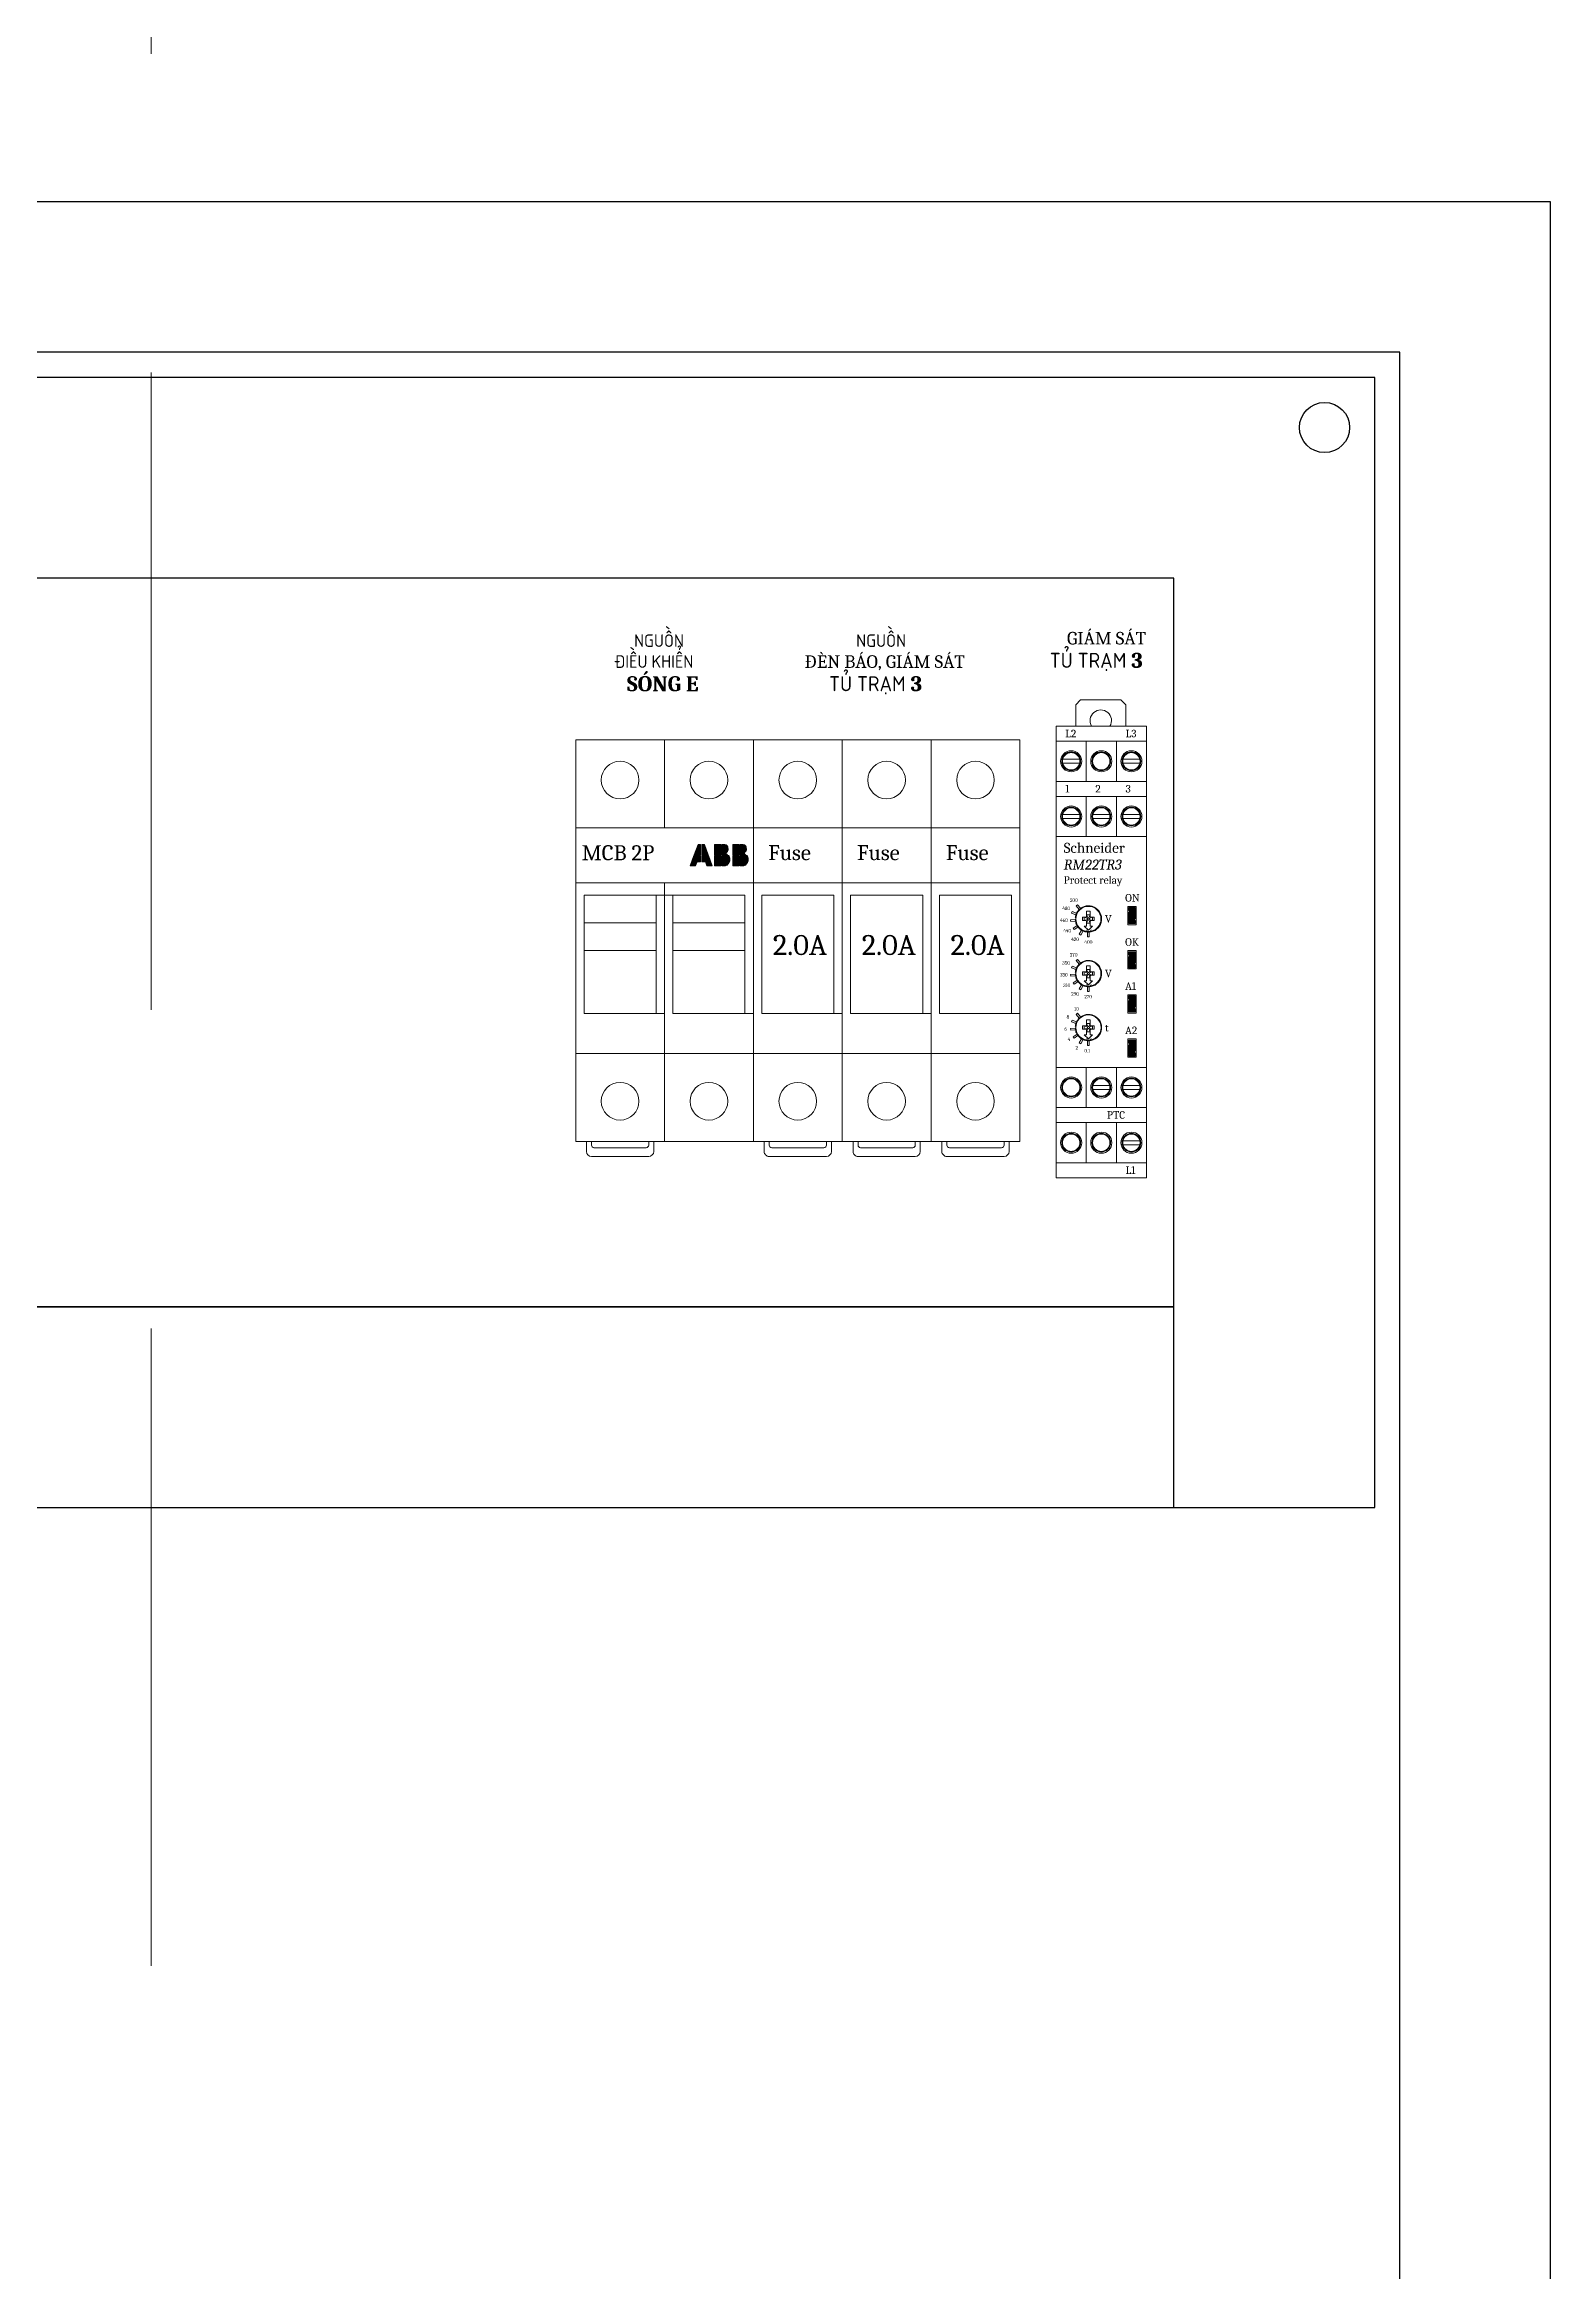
# Model space of a CAD drawing. Extents: x 223136 to 348136, y -32544 to -4064.
# Drawn here: x 314114.3 to 314414.3, y -8876.5 to -8432.8 of the extents above; entities that cross this region are included whole.
import ezdxf

# ---------------------------------------------------------------- set-up
doc = ezdxf.new("R2010")
doc.units = 0
doc.header["$LTSCALE"] = 20
doc.header["$MEASUREMENT"] = 0
doc.linetypes.add('HIDDEN', pattern=[9.525, 6.35, -3.175])
for name, color, linetype, lineweight in [('EPLAN100', 7, 'Continuous', 25), ('Ghi Chu', 7, 'Continuous', 13), ('kich thuoc', 140, 'Continuous', 0)]:
    doc.layers.add(name, color=color, linetype=linetype, lineweight=lineweight)
doc.layers.add('PDF_Geometry', color=7, linetype='Continuous')
doc.layers.add('WirringDuct', color=130, linetype='Continuous')
doc.styles.add('Chu_10', font='Cambria.ttf', dxfattribs={"height": 10})

# ---------------------------------------------------------------- blocks, each defined once
blk = doc.blocks.new('MCB-2P')
at = {"layer": 'EPLAN100', "linetype": 'Continuous', "lineweight": 13, "ltscale": 8}
for points in [[(-2967.76, 1259.82), (-2966.98, 1261.88), (-2966.48, 1261.88), (-2966.48, 1259.82)], [(-2964.97, 1259.82), (-2965.74, 1261.88), (-2966.25, 1261.88), (-2966.25, 1259.82)], [(-2963.73, 1261.88), (-2962.49, 1261.88), (-2962.49, 1259.82), (-2963.73, 1259.82)], [(-2961.13, 1259.82), (-2962.27, 1259.82), (-2962.27, 1261.88), (-2961.65, 1261.88), (-2961.42, 1261.77), (-2961.21, 1261.57), (-2961.09, 1261.36), (-2961.05, 1261.24), (-2961.01, 1260.99), (-2961.01, 1260.74), (-2961.13, 1260.46), (-2961.3, 1260.29), (-2961.42, 1260.21), (-2961.42, 1260), (-2961.3, 1259.92)], [(-2960.08, 1261.87), (-2958.84, 1261.87), (-2958.84, 1259.81), (-2960.08, 1259.81)], [(-2957.48, 1259.81), (-2958.62, 1259.81), (-2958.62, 1261.87), (-2958, 1261.87), (-2957.77, 1261.77), (-2957.57, 1261.57), (-2957.44, 1261.36), (-2957.4, 1261.24), (-2957.36, 1260.99), (-2957.36, 1260.74), (-2957.48, 1260.45), (-2957.65, 1260.29), (-2957.77, 1260.21), (-2957.77, 1260), (-2957.65, 1259.92)], [(-2968.54, 1257.57), (-2967.82, 1259.63), (-2966.48, 1259.63), (-2966.48, 1258.4), (-2967.2, 1258.4), (-2967.51, 1257.57)], [(-2964.19, 1257.57), (-2964.91, 1259.63), (-2966.25, 1259.63), (-2966.25, 1258.4), (-2965.53, 1258.4), (-2965.22, 1257.57)], [(-2963.73, 1257.57), (-2963.73, 1259.63), (-2962.49, 1259.63), (-2962.49, 1257.57)], [(-2962.27, 1259.63), (-2962.27, 1257.57), (-2961.54, 1257.57), (-2961.21, 1257.76), (-2960.97, 1258.01), (-2960.8, 1258.25), (-2960.68, 1258.5), (-2960.64, 1258.79), (-2960.64, 1259.12), (-2960.72, 1259.37), (-2960.8, 1259.53), (-2960.93, 1259.63)], [(-2960.08, 1257.57), (-2960.08, 1259.63), (-2958.84, 1259.63), (-2958.84, 1257.57)], [(-2958.62, 1259.63), (-2958.62, 1257.57), (-2957.89, 1257.57), (-2957.57, 1257.76), (-2957.32, 1258), (-2957.15, 1258.25), (-2957.03, 1258.5), (-2956.99, 1258.79), (-2956.99, 1259.12), (-2957.07, 1259.36), (-2957.15, 1259.53), (-2957.28, 1259.63)]]:
    blk.add_hatch(color=1, dxfattribs=at).paths.add_polyline_path(points, flags=0)
at = {"lineweight": 15}
for p, q in [((-2991.38, 1282.69), (-2991.38, 1202.69)), ((-2973.68, 1282.69), (-2991.38, 1282.69)), ((-2955.98, 1282.69), (-2973.68, 1282.69)), ((-2955.98, 1282.69), (-2955.98, 1202.69)), ((-2991.38, 1202.69), (-2973.68, 1202.69)), ((-2973.68, 1202.69), (-2955.98, 1202.69))]:
    blk.add_line(p, q, dxfattribs=at)
at = {"lineweight": 5}
for p, q in [((-2973.68, 1282.69), (-2973.68, 1265.19)), ((-2991.38, 1265.19), (-2973.68, 1265.19)), ((-2991.38, 1265.19), (-2973.68, 1265.19)), ((-2973.68, 1265.19), (-2955.98, 1265.19)), ((-2973.68, 1265.19), (-2955.98, 1265.19)), ((-2991.38, 1254.19), (-2973.68, 1254.19)), ((-2989.71, 1251.75), (-2989.71, 1228.19)), ((-2989.71, 1251.75), (-2957.65, 1251.75)), ((-2975.35, 1251.75), (-2975.35, 1228.19)), ((-2973.68, 1254.19), (-2973.68, 1229.19)), ((-2973.68, 1254.19), (-2955.98, 1254.19)), ((-2972.01, 1251.75), (-2972.01, 1228.19)), ((-2957.65, 1251.75), (-2957.65, 1228.19)), ((-2989.71, 1246.25), (-2975.35, 1246.25)), ((-2972.01, 1246.25), (-2957.65, 1246.25)), ((-2989.71, 1240.75), (-2975.35, 1240.75)), ((-2972.01, 1240.75), (-2957.65, 1240.75)), ((-2973.68, 1229.19), (-2973.68, 1202.69)), ((-2989.71, 1228.19), (-2973.68, 1228.19)), ((-2972.01, 1228.19), (-2955.98, 1228.19)), ((-2991.38, 1220.19), (-2973.68, 1220.19)), ((-2973.68, 1220.19), (-2955.98, 1220.19)), ((-2989.23, 1202.69), (-2989.23, 1200.69)), ((-2988.23, 1202.69), (-2988.23, 1201.93)), ((-2976.83, 1202.69), (-2976.83, 1201.93)), ((-2975.83, 1202.69), (-2975.83, 1200.69)), ((-2976.83, 1199.69), (-2988.23, 1199.69)), ((-2977.33, 1201.43), (-2987.73, 1201.43))]:
    blk.add_line(p, q, dxfattribs=at)
for centre in [(-2982.53, 1274.69), (-2964.83, 1274.69), (-2982.53, 1210.69), (-2964.83, 1210.69)]:
    blk.add_circle(centre, 3.75, dxfattribs=at)
for centre, radius, start, end in [((-2988.23, 1200.69), 1, 180, 270), ((-2987.73, 1201.93), 0.5, 180, 270), ((-2977.33, 1201.93), 0.5, 270, 0), ((-2976.83, 1200.69), 1, 270, 0)]:
    blk.add_arc(centre, radius, start, end, dxfattribs=at)
at = {"layer": 'EPLAN100', "color": 1, "linetype": 'Continuous', "lineweight": 13, "ltscale": 8}
for points in [[(-2967.76, 1259.82), (-2966.98, 1261.88), (-2966.48, 1261.88), (-2966.48, 1259.82)], [(-2964.97, 1259.82), (-2965.74, 1261.88), (-2966.25, 1261.88), (-2966.25, 1259.82)], [(-2963.73, 1261.88), (-2962.49, 1261.88), (-2962.49, 1259.82), (-2963.73, 1259.82)], [(-2961.13, 1259.82), (-2962.27, 1259.82), (-2962.27, 1261.88), (-2961.65, 1261.88), (-2961.42, 1261.77), (-2961.21, 1261.57), (-2961.09, 1261.36), (-2961.05, 1261.24), (-2961.01, 1260.99), (-2961.01, 1260.74), (-2961.13, 1260.46), (-2961.3, 1260.29), (-2961.42, 1260.21), (-2961.42, 1260), (-2961.3, 1259.92)], [(-2960.08, 1261.87), (-2958.84, 1261.87), (-2958.84, 1259.81), (-2960.08, 1259.81)], [(-2957.48, 1259.81), (-2958.62, 1259.81), (-2958.62, 1261.87), (-2958, 1261.87), (-2957.77, 1261.77), (-2957.57, 1261.57), (-2957.44, 1261.36), (-2957.4, 1261.24), (-2957.36, 1260.99), (-2957.36, 1260.74), (-2957.48, 1260.45), (-2957.65, 1260.29), (-2957.77, 1260.21), (-2957.77, 1260), (-2957.65, 1259.92)], [(-2968.54, 1257.57), (-2967.82, 1259.63), (-2966.48, 1259.63), (-2966.48, 1258.4), (-2967.2, 1258.4), (-2967.51, 1257.57)], [(-2964.19, 1257.57), (-2964.91, 1259.63), (-2966.25, 1259.63), (-2966.25, 1258.4), (-2965.53, 1258.4), (-2965.22, 1257.57)], [(-2963.73, 1257.57), (-2963.73, 1259.63), (-2962.49, 1259.63), (-2962.49, 1257.57)], [(-2962.27, 1259.63), (-2962.27, 1257.57), (-2961.54, 1257.57), (-2961.21, 1257.76), (-2960.97, 1258.01), (-2960.8, 1258.25), (-2960.68, 1258.5), (-2960.64, 1258.79), (-2960.64, 1259.12), (-2960.72, 1259.37), (-2960.8, 1259.53), (-2960.93, 1259.63)], [(-2960.08, 1257.57), (-2960.08, 1259.63), (-2958.84, 1259.63), (-2958.84, 1257.57)], [(-2958.62, 1259.63), (-2958.62, 1257.57), (-2957.89, 1257.57), (-2957.57, 1257.76), (-2957.32, 1258), (-2957.15, 1258.25), (-2957.03, 1258.5), (-2956.99, 1258.79), (-2956.99, 1259.12), (-2957.07, 1259.36), (-2957.15, 1259.53), (-2957.28, 1259.63)]]:
    blk.add_lwpolyline(points, close=True, dxfattribs=at)
at = {"lineweight": 5, "insert": (-2990.18, 1261.71), "char_height": 3, "attachment_point": 1}
blk.add_mtext_dynamic_manual_height_columns('{\\fCambria|b0|i0|c163|p18;MCB 2P}', width=32.3209, gutter_width=1, heights=[0], dxfattribs=at)
blk = doc.blocks.new('fuse20a')
at = {"lineweight": 0}
for p, q in [((0, 17.7), (28.5, 17.7)), ((0, 17.7), (0, 0)), ((17.5, 0), (17.5, 17.7)), ((17.5, 0), (17.5, 17.7)), ((28.5, 17.7), (62.5, 17.7)), ((28.5, 0), (28.5, 17.7)), ((30.94, 16.03), (54.5, 16.03)), ((30.94, 1.67), (30.94, 16.03)), ((54.5, 1.67), (54.5, 17.7)), ((60.5, 17.7), (80, 17.7)), ((62.5, 0), (62.5, 17.7)), ((80, 0), (80, 17.7)), ((80, 15.55), (82, 15.55)), ((80, 14.55), (80.76, 14.55)), ((81.26, 14.05), (81.26, 3.65)), ((83, 14.55), (83, 3.15)), ((0, 0), (28.5, 0)), ((28.5, 0), (53.5, 0)), ((30.94, 1.67), (54.5, 1.67)), ((53.5, 0), (80, 0)), ((80, 3.15), (80.76, 3.15)), ((80, 2.15), (82, 2.15))]:
    blk.add_line(p, q, dxfattribs=at)
for centre in [(8, 8.85), (72, 8.85)]:
    blk.add_circle(centre, 3.75, dxfattribs=at)
for centre, radius, start, end in [((80.76, 14.05), 0.5, 0, 90), ((82, 14.55), 1, 0, 90), ((80.76, 3.65), 0.5, 270, 0), ((82, 3.15), 1, 270, 0)]:
    blk.add_arc(centre, radius, start, end, dxfattribs=at)
at = {"lineweight": 0, "attachment_point": 1, "rotation": 90}
for s, heights, insert, char_height in [('{\\fCambria|b0|i0|c163|p18;2.0A}', [4.08], (38.86, 3.89), 4), ('{\\fCambria|b0|i0|c163|p18;Fuse}', [0], (20.96, 2.95), 3)]:
    blk.add_mtext_dynamic_manual_height_columns(s, width=13.3658, gutter_width=1, heights=heights, dxfattribs=dict(at, insert=insert, char_height=char_height))

msp = doc.modelspace()

# ---------------------------------------------------------------- hatches: boundary and pattern name
at = {"lineweight": 5, "true_color": 0xcd2027}
h = msp.add_hatch(color=242, dxfattribs=at)
h.dxf.hatch_style = 1
h.paths.add_polyline_path([(314331.515, -8604.728), (314330.313, -8604.728), (314330.313, -8605.271), (314331.515, -8606.978)])
at = {"lineweight": 5}
h = msp.add_hatch(color=7, dxfattribs=at)
h.dxf.hatch_style = 1
h.paths.add_polyline_path([(314331.515, -8607.909), (314331.515, -8607.366), (314330.313, -8605.659), (314330.313, -8607.909)])
at = {"lineweight": 5, "true_color": 0xcd2027}
h = msp.add_hatch(color=242, dxfattribs=at)
h.dxf.hatch_style = 1
h.paths.add_polyline_path([(314331.515, -8613.528), (314330.313, -8613.528), (314330.313, -8614.071), (314331.515, -8615.778)])
at = {"lineweight": 5}
h = msp.add_hatch(color=7, dxfattribs=at)
h.dxf.hatch_style = 1
h.paths.add_polyline_path([(314331.515, -8616.709), (314331.515, -8616.166), (314330.313, -8614.459), (314330.313, -8616.709)])
at = {"lineweight": 5, "true_color": 0xcd2027}
h = msp.add_hatch(color=242, dxfattribs=at)
h.dxf.hatch_style = 1
h.paths.add_polyline_path([(314331.515, -8622.328), (314330.313, -8622.328), (314330.313, -8622.871), (314331.515, -8624.578)])
at = {"lineweight": 5}
h = msp.add_hatch(color=7, dxfattribs=at)
h.dxf.hatch_style = 1
h.paths.add_polyline_path([(314331.515, -8625.509), (314331.515, -8624.966), (314330.313, -8623.259), (314330.313, -8625.509)])
at = {"lineweight": 5, "true_color": 0xcd2027}
h = msp.add_hatch(color=242, dxfattribs=at)
h.dxf.hatch_style = 1
h.paths.add_polyline_path([(314331.515, -8631.128), (314330.313, -8631.128), (314330.313, -8631.671), (314331.515, -8633.378)])
at = {"lineweight": 5}
h = msp.add_hatch(color=7, dxfattribs=at)
h.dxf.hatch_style = 1
h.paths.add_polyline_path([(314331.515, -8634.309), (314331.515, -8633.766), (314330.313, -8632.059), (314330.313, -8634.309)])

# ---------------------------------------------------------------- linework, layer by layer
at = {"color": 3, "linetype": 'HIDDEN', "lineweight": 0}
msp.add_line((314135.508, -6021.637), (314135.508, -10063.875), dxfattribs=at)
at = {"linetype": 'ByBlock', "lineweight": 5}
for p, q in [((314315.798, -8568.581), (314333.798, -8568.581)), ((314315.798, -8571.581), (314333.798, -8571.581)), ((314321.798, -8579.581), (314321.798, -8571.581)), ((314327.798, -8579.581), (314327.798, -8571.581)), ((314315.798, -8579.581), (314333.798, -8579.581)), ((314315.798, -8582.581), (314333.798, -8582.581)), ((314321.798, -8590.581), (314321.798, -8582.581)), ((314327.798, -8590.581), (314327.798, -8582.581)), ((314333.798, -8590.581), (314333.798, -8582.581)), ((314333.798, -8590.581), (314333.798, -8582.581)), ((314315.798, -8590.581), (314333.798, -8590.581)), ((314315.798, -8636.581), (314333.798, -8636.581)), ((314321.798, -8636.581), (314321.798, -8644.581)), ((314327.798, -8636.581), (314327.798, -8644.581)), ((314333.798, -8636.581), (314333.798, -8644.581)), ((314333.798, -8636.581), (314333.798, -8644.581)), ((314315.798, -8644.581), (314333.798, -8644.581)), ((314315.798, -8647.581), (314333.798, -8647.581)), ((314321.798, -8647.581), (314321.798, -8655.581)), ((314327.798, -8647.581), (314327.798, -8655.581)), ((314315.798, -8655.581), (314333.798, -8655.581)), ((314315.798, -8658.581), (314333.798, -8658.581))]:
    msp.add_line(p, q, dxfattribs=at)
at = {"color": 242, "true_color": 0xcd2027}
for points in [[(313814.278, -9264.076), (314414.278, -9264.076), (314414.278, -8464.076), (313814.278, -8464.076)], [(313844.278, -9234.076), (314384.278, -9234.076), (314384.278, -8494.076), (313844.278, -8494.076)]]:
    msp.add_lwpolyline(points, close=True, dxfattribs=at)
at = {"linetype": 'ByBlock', "lineweight": 5}
msp.add_lwpolyline([(314315.798, -8658.581), (314333.798, -8658.581), (314333.798, -8568.581), (314315.798, -8568.581)], close=True, dxfattribs=at)
at = {"linetype": 'ByBlock'}
msp.add_lwpolyline([(313889.278, -8724.276), (314339.278, -8724.276), (314339.278, -8684.276), (313889.278, -8684.276)], close=True, dxfattribs=at)
msp.add_circle((314369.278, -8509.076), 5)
at = {"layer": 'Ghi Chu', "color": 2, "linetype": 'Continuous', "lineweight": 5}
for p, q in [((314319.694, -8564.328), (314320.683, -8563.339)), ((314319.694, -8568.581), (314319.694, -8564.328)), ((314320.683, -8563.339), (314328.702, -8563.339)), ((314328.702, -8563.339), (314329.691, -8564.328)), ((314329.691, -8564.328), (314329.691, -8568.581))]:
    msp.add_line(p, q, dxfattribs=at)
at = {"layer": 'Ghi Chu', "color": 4, "linetype": 'Continuous', "lineweight": 5, "ltscale": 0.6}
for points in [[(314319.814, -8604.395), (314320.083, -8604.157), (314320.68, -8604.874), (314320.65, -8604.904), (314320.591, -8604.934), (314320.561, -8604.963), (314320.531, -8604.993), (314320.501, -8605.023), (314320.471, -8605.053), (314320.441, -8605.083), (314320.411, -8605.113)], [(314318.858, -8605.83), (314319.007, -8605.501), (314319.874, -8605.86), (314319.844, -8605.889), (314319.814, -8605.949), (314319.814, -8605.979), (314319.784, -8606.009), (314319.784, -8606.039), (314319.754, -8606.098), (314319.754, -8606.128), (314319.724, -8606.159)], [(314319.366, -8609.115), (314319.186, -8608.847), (314319.964, -8608.309), (314319.993, -8608.369), (314319.993, -8608.399), (314320.023, -8608.429), (314320.083, -8608.488), (314320.113, -8608.548), (314320.113, -8608.578), (314320.143, -8608.608)], [(314321.038, -8606.666), (314321.755, -8606.666), (314321.785, -8606.636), (314321.815, -8606.636), (314321.845, -8606.606), (314321.845, -8606.577), (314321.875, -8606.547), (314321.875, -8605.472), (314322.562, -8605.472), (314322.562, -8606.517), (314322.591, -8606.547), (314322.591, -8606.577), (314322.622, -8606.606), (314322.652, -8606.636), (314322.681, -8606.636), (314322.711, -8606.666), (314323.398, -8606.666), (314323.398, -8607.323), (314322.711, -8607.323), (314322.681, -8607.353), (314322.652, -8607.353), (314322.622, -8607.383), (314322.591, -8607.413), (314322.591, -8607.443), (314322.562, -8607.473), (314322.562, -8608.429), (314323.07, -8608.429), (314322.233, -8609.235), (314321.367, -8608.429), (314321.875, -8608.429), (314321.875, -8607.443), (314321.845, -8607.413), (314321.845, -8607.383), (314321.815, -8607.353), (314321.785, -8607.353), (314321.755, -8607.323), (314321.038, -8607.323)], [(314322.024, -8607.084), (314322.024, -8606.905), (314321.367, -8606.666), (314321.367, -8607.323)], [(314321.875, -8606.159), (314322.562, -8606.159), (314322.293, -8606.786), (314322.144, -8606.786)], [(314322.562, -8607.831), (314321.875, -8607.831), (314322.144, -8607.203), (314322.293, -8607.203)], [(314323.07, -8606.666), (314322.413, -8606.905), (314322.443, -8606.995), (314322.413, -8607.084), (314323.07, -8607.323)], [(314320.71, -8610.221), (314320.411, -8610.041), (314320.859, -8609.235), (314320.889, -8609.264), (314320.92, -8609.264), (314320.949, -8609.295), (314321.009, -8609.325), (314321.038, -8609.325), (314321.068, -8609.355), (314321.098, -8609.384), (314321.158, -8609.384)], [(314322.383, -8610.549), (314322.054, -8610.549), (314322.054, -8609.623), (314322.383, -8609.623)], [(314318.858, -8616.72), (314319.007, -8616.391), (314319.874, -8616.75), (314319.844, -8616.779), (314319.814, -8616.839), (314319.814, -8616.869), (314319.784, -8616.899), (314319.784, -8616.929), (314319.754, -8616.988), (314319.754, -8617.018), (314319.724, -8617.049)], [(314319.814, -8615.285), (314320.083, -8615.047), (314320.68, -8615.764), (314320.65, -8615.794), (314320.591, -8615.824), (314320.561, -8615.853), (314320.531, -8615.883), (314320.501, -8615.913), (314320.471, -8615.943), (314320.441, -8615.973), (314320.411, -8616.003)], [(314321.038, -8617.556), (314321.755, -8617.556), (314321.785, -8617.526), (314321.815, -8617.526), (314321.845, -8617.496), (314321.845, -8617.467), (314321.875, -8617.437), (314321.875, -8616.362), (314322.562, -8616.362), (314322.562, -8617.407), (314322.591, -8617.437), (314322.591, -8617.467), (314322.622, -8617.496), (314322.652, -8617.526), (314322.681, -8617.526), (314322.711, -8617.556), (314323.398, -8617.556), (314323.398, -8618.214), (314322.711, -8618.214), (314322.681, -8618.243), (314322.652, -8618.243), (314322.622, -8618.273), (314322.591, -8618.303), (314322.591, -8618.333), (314322.562, -8618.363), (314322.562, -8619.319), (314323.07, -8619.319), (314322.233, -8620.125), (314321.367, -8619.319), (314321.875, -8619.319), (314321.875, -8618.333), (314321.845, -8618.303), (314321.845, -8618.273), (314321.815, -8618.243), (314321.785, -8618.243), (314321.755, -8618.214), (314321.038, -8618.214)], [(314322.024, -8617.974), (314322.024, -8617.795), (314321.367, -8617.556), (314321.367, -8618.214)], [(314321.875, -8617.049), (314322.562, -8617.049), (314322.293, -8617.676), (314322.144, -8617.676)], [(314323.07, -8617.556), (314322.413, -8617.795), (314322.443, -8617.885), (314322.413, -8617.974), (314323.07, -8618.214)], [(314319.366, -8620.005), (314319.186, -8619.737), (314319.964, -8619.199), (314319.993, -8619.259), (314319.993, -8619.289), (314320.023, -8619.319), (314320.083, -8619.378), (314320.113, -8619.438), (314320.113, -8619.468), (314320.143, -8619.498)], [(314320.71, -8621.111), (314320.411, -8620.931), (314320.859, -8620.125), (314320.889, -8620.154), (314320.92, -8620.154), (314320.949, -8620.185), (314321.009, -8620.215), (314321.038, -8620.215), (314321.068, -8620.245), (314321.098, -8620.274), (314321.158, -8620.274)], [(314322.562, -8618.721), (314321.875, -8618.721), (314322.144, -8618.093), (314322.293, -8618.093)], [(314322.383, -8621.439), (314322.054, -8621.439), (314322.054, -8620.513), (314322.383, -8620.513)], [(314319.817, -8626.043), (314320.086, -8625.804), (314320.684, -8626.521), (314320.653, -8626.551), (314320.594, -8626.582), (314320.564, -8626.611), (314320.534, -8626.641), (314320.504, -8626.671), (314320.474, -8626.701), (314320.444, -8626.731), (314320.414, -8626.761)], [(314318.861, -8627.478), (314319.011, -8627.149), (314319.877, -8627.508), (314319.847, -8627.537), (314319.817, -8627.597), (314319.817, -8627.627), (314319.787, -8627.657), (314319.787, -8627.687), (314319.758, -8627.746), (314319.758, -8627.776), (314319.728, -8627.806)], [(314319.369, -8630.763), (314319.19, -8630.495), (314319.967, -8629.957), (314319.996, -8630.017), (314319.996, -8630.046), (314320.026, -8630.076), (314320.086, -8630.136), (314320.116, -8630.196), (314320.116, -8630.225), (314320.146, -8630.256)], [(314320.713, -8631.869), (314320.414, -8631.689), (314320.863, -8630.883), (314320.893, -8630.912), (314320.923, -8630.912), (314320.952, -8630.943), (314321.012, -8630.972), (314321.042, -8630.972), (314321.072, -8631.002), (314321.101, -8631.032), (314321.162, -8631.032)], [(314321.042, -8628.314), (314321.759, -8628.314), (314321.788, -8628.284), (314321.819, -8628.284), (314321.848, -8628.254), (314321.848, -8628.224), (314321.878, -8628.195), (314321.878, -8627.12), (314322.565, -8627.12), (314322.565, -8628.164), (314322.595, -8628.195), (314322.595, -8628.224), (314322.625, -8628.254), (314322.655, -8628.284), (314322.684, -8628.284), (314322.715, -8628.314), (314323.401, -8628.314), (314323.401, -8628.971), (314322.715, -8628.971), (314322.684, -8629.001), (314322.655, -8629.001), (314322.625, -8629.031), (314322.595, -8629.061), (314322.595, -8629.091), (314322.565, -8629.12), (314322.565, -8630.076), (314323.073, -8630.076), (314322.236, -8630.883), (314321.37, -8630.076), (314321.878, -8630.076), (314321.878, -8629.091), (314321.848, -8629.061), (314321.848, -8629.031), (314321.819, -8629.001), (314321.788, -8629.001), (314321.759, -8628.971), (314321.042, -8628.971)], [(314322.027, -8628.732), (314322.027, -8628.553), (314321.37, -8628.314), (314321.37, -8628.971)], [(314321.878, -8627.806), (314322.565, -8627.806), (314322.297, -8628.434), (314322.147, -8628.434)], [(314322.565, -8629.479), (314321.878, -8629.479), (314322.147, -8628.851), (314322.297, -8628.851)], [(314323.073, -8628.314), (314322.416, -8628.553), (314322.446, -8628.643), (314322.416, -8628.732), (314323.073, -8628.971)], [(314322.386, -8632.197), (314322.057, -8632.197), (314322.057, -8631.271), (314322.386, -8631.271)]]:
    msp.add_lwpolyline(points, close=True, dxfattribs=at)
for points in [[(314319.604, -8607.264), (314319.604, -8607.264), (314319.635, -8607.323), (314319.635, -8607.443), (314318.709, -8607.533), (314318.679, -8607.203), (314319.604, -8607.115)], [(314319.604, -8606.756), (314319.635, -8606.636), (314319.635, -8606.517), (314319.665, -8606.397), (314319.694, -8606.278), (314319.724, -8606.159)], [(314319.964, -8608.309), (314319.903, -8608.22), (314319.844, -8608.1), (314319.814, -8608.01), (314319.754, -8607.891), (314319.724, -8607.771), (314319.694, -8607.682), (314319.635, -8607.443)], [(314319.874, -8605.86), (314319.903, -8605.74), (314319.964, -8605.651), (314320.023, -8605.561), (314320.113, -8605.442), (314320.172, -8605.352), (314320.262, -8605.263), (314320.322, -8605.173), (314320.411, -8605.113)], [(314320.859, -8609.235), (314320.74, -8609.176), (314320.65, -8609.085), (314320.561, -8609.026), (314320.471, -8608.936), (314320.382, -8608.876), (314320.292, -8608.787), (314320.232, -8608.697), (314320.143, -8608.608)], [(314322.024, -8606.905), (314322.114, -8606.815), (314322.144, -8606.786)], [(314322.144, -8607.203), (314322.084, -8607.144), (314322.054, -8607.115), (314322.024, -8607.084)], [(314322.293, -8606.786), (314322.383, -8606.845), (314322.413, -8606.875), (314322.413, -8606.905)], [(314322.413, -8607.084), (314322.383, -8607.144), (314322.352, -8607.174), (314322.293, -8607.203)], [(314322.054, -8609.623), (314321.934, -8609.593), (314321.815, -8609.593), (314321.696, -8609.564), (314321.576, -8609.534), (314321.487, -8609.504), (314321.367, -8609.474), (314321.248, -8609.444), (314321.158, -8609.384)], [(314319.604, -8617.646), (314319.635, -8617.526), (314319.635, -8617.407), (314319.665, -8617.287), (314319.694, -8617.168), (314319.724, -8617.049)], [(314319.874, -8616.75), (314319.903, -8616.63), (314319.964, -8616.541), (314320.023, -8616.451), (314320.113, -8616.332), (314320.172, -8616.242), (314320.262, -8616.153), (314320.322, -8616.063), (314320.411, -8616.003)], [(314319.604, -8618.154), (314319.604, -8618.154), (314319.635, -8618.214), (314319.635, -8618.333), (314318.709, -8618.423), (314318.679, -8618.093), (314319.604, -8618.005)], [(314319.964, -8619.199), (314319.903, -8619.11), (314319.844, -8618.99), (314319.814, -8618.9), (314319.754, -8618.781), (314319.724, -8618.661), (314319.694, -8618.572), (314319.635, -8618.333)], [(314320.859, -8620.125), (314320.74, -8620.066), (314320.65, -8619.975), (314320.561, -8619.916), (314320.471, -8619.826), (314320.382, -8619.766), (314320.292, -8619.677), (314320.232, -8619.587), (314320.143, -8619.498)], [(314322.054, -8620.513), (314321.934, -8620.483), (314321.815, -8620.483), (314321.696, -8620.454), (314321.576, -8620.424), (314321.487, -8620.394), (314321.367, -8620.364), (314321.248, -8620.334), (314321.158, -8620.274)], [(314322.024, -8617.795), (314322.114, -8617.705), (314322.144, -8617.676)], [(314322.144, -8618.093), (314322.084, -8618.034), (314322.054, -8618.005), (314322.024, -8617.974)], [(314322.293, -8617.676), (314322.383, -8617.735), (314322.413, -8617.765), (314322.413, -8617.795)], [(314322.413, -8617.974), (314322.383, -8618.034), (314322.352, -8618.064), (314322.293, -8618.093)], [(314319.608, -8628.911), (314319.608, -8628.911), (314319.638, -8628.971), (314319.638, -8629.091), (314318.712, -8629.181), (314318.682, -8628.851), (314319.608, -8628.762)], [(314319.608, -8628.404), (314319.638, -8628.284), (314319.638, -8628.164), (314319.668, -8628.045), (314319.697, -8627.926), (314319.728, -8627.806)], [(314319.967, -8629.957), (314319.907, -8629.867), (314319.847, -8629.748), (314319.817, -8629.658), (314319.758, -8629.538), (314319.728, -8629.419), (314319.697, -8629.33), (314319.638, -8629.091)], [(314319.877, -8627.508), (314319.907, -8627.388), (314319.967, -8627.298), (314320.026, -8627.209), (314320.116, -8627.089), (314320.175, -8627), (314320.265, -8626.91), (314320.325, -8626.821), (314320.414, -8626.761)], [(314320.863, -8630.883), (314320.743, -8630.823), (314320.653, -8630.733), (314320.564, -8630.674), (314320.474, -8630.584), (314320.385, -8630.524), (314320.295, -8630.435), (314320.235, -8630.345), (314320.146, -8630.256)], [(314322.027, -8628.553), (314322.117, -8628.463), (314322.147, -8628.434)], [(314322.147, -8628.851), (314322.087, -8628.792), (314322.057, -8628.762), (314322.027, -8628.732)], [(314322.297, -8628.434), (314322.386, -8628.493), (314322.416, -8628.523), (314322.416, -8628.553)], [(314322.416, -8628.732), (314322.386, -8628.792), (314322.356, -8628.822), (314322.297, -8628.851)], [(314322.057, -8631.271), (314321.938, -8631.241), (314321.819, -8631.241), (314321.699, -8631.212), (314321.58, -8631.182), (314321.49, -8631.152), (314321.37, -8631.122), (314321.251, -8631.092), (314321.162, -8631.032)]]:
    msp.add_lwpolyline(points, dxfattribs=at)
at = {"layer": 'Ghi Chu', "color": 1, "linetype": 'Continuous', "lineweight": 5, "ltscale": 0.6}
for centre in [(314318.798, -8575.581), (314324.798, -8575.581), (314330.798, -8575.581), (314318.798, -8586.581), (314324.798, -8586.581), (314330.798, -8586.581), (314318.798, -8640.581), (314324.798, -8640.581), (314330.798, -8640.581), (314318.798, -8651.581), (314324.798, -8651.581), (314330.798, -8651.581)]:
    msp.add_circle(centre, 1.867, dxfattribs=at)
at = {"layer": 'Ghi Chu', "color": 4, "linetype": 'Continuous', "lineweight": 5, "ltscale": 0.6}
for centre in [(314322.229, -8606.994), (314322.229, -8617.884), (314322.232, -8628.641)]:
    msp.add_circle(centre, 2.508, dxfattribs=at)
at = {"layer": 'Ghi Chu', "linetype": 'Continuous', "lineweight": 5, "ltscale": 0.6}
msp.add_arc((314324.693, -8567.491), 2.137, 329.32511, 210.67489, dxfattribs=at)
at = {"layer": 'Ghi Chu', "color": 1, "linetype": 'Continuous', "lineweight": 5, "ltscale": 0.6}
for centre, start, end in [((314318.798, -8575.581), 193.22072, 346.77928), ((314318.798, -8575.581), 13.23598, 166.76402), ((314324.798, -8575.581), 193.22072, 346.77928), ((314324.798, -8575.581), 13.23598, 166.76402), ((314330.798, -8575.581), 193.22072, 346.77928), ((314330.798, -8575.581), 13.23598, 166.76402), ((314318.798, -8586.581), 13.23598, 166.76402), ((314324.798, -8586.581), 13.23598, 166.76402), ((314330.798, -8586.581), 13.23598, 166.76402), ((314318.798, -8586.581), 193.22072, 346.77928), ((314324.798, -8586.581), 193.22072, 346.77928), ((314330.798, -8586.581), 193.22072, 346.77928), ((314318.798, -8640.581), 13.22072, 166.77928), ((314324.798, -8640.581), 13.22072, 166.77928), ((314330.798, -8640.581), 13.22072, 166.77928), ((314318.798, -8640.581), 193.23598, 346.76402), ((314324.798, -8640.581), 193.23598, 346.76402), ((314330.798, -8640.581), 193.23598, 346.76402), ((314318.798, -8651.581), 13.22072, 166.77928), ((314318.798, -8651.581), 193.23598, 346.76402), ((314324.798, -8651.581), 13.22072, 166.77928), ((314324.798, -8651.581), 193.23598, 346.76402), ((314330.798, -8651.581), 13.22072, 166.77928), ((314330.798, -8651.581), 193.23598, 346.76402)]:
    msp.add_arc(centre, 1.73, start, end, dxfattribs=at)
at = {"layer": 'Ghi Chu', "color": 4, "linetype": 'Continuous', "lineweight": 5, "ltscale": 0.6}
for centre in [(314322.225, -8606.997), (314322.225, -8617.887), (314322.229, -8628.645)]:
    msp.add_arc(centre, 2.631, 273.43129, 126.05025, dxfattribs=at)
for points in [[(314321.885, -8609.166), (314321.885, -8609.381), (314322.043, -8609.553), (314322.248, -8609.591)], [(314322.375, -8609.597), (314322.594, -8609.571), (314322.767, -8609.392), (314322.767, -8609.166)], [(314321.885, -8620.056), (314321.885, -8620.271), (314322.043, -8620.443), (314322.248, -8620.481)], [(314322.375, -8620.487), (314322.594, -8620.461), (314322.767, -8620.282), (314322.767, -8620.056)], [(314321.888, -8630.814), (314321.888, -8631.029), (314322.046, -8631.2), (314322.251, -8631.239)], [(314322.379, -8631.245), (314322.598, -8631.219), (314322.77, -8631.039), (314322.77, -8630.814)]]:
    msp.add_open_spline(points, degree=3, dxfattribs=at)
at = {"layer": 'kich thuoc', "color": 1, "lineweight": 5}
for p, q in [((314317.114, -8575.977), (314320.482, -8575.977)), ((314317.115, -8575.185), (314320.482, -8575.185)), ((314329.114, -8575.977), (314332.482, -8575.977)), ((314329.115, -8575.185), (314332.482, -8575.185)), ((314317.115, -8586.185), (314320.482, -8586.185)), ((314323.115, -8586.185), (314326.482, -8586.185)), ((314329.115, -8586.185), (314332.482, -8586.185)), ((314317.114, -8586.977), (314320.482, -8586.977)), ((314323.114, -8586.977), (314326.482, -8586.977)), ((314329.114, -8586.977), (314332.482, -8586.977)), ((314323.114, -8640.186), (314326.482, -8640.186)), ((314323.115, -8640.977), (314326.482, -8640.977)), ((314329.114, -8640.186), (314332.482, -8640.186)), ((314329.115, -8640.977), (314332.482, -8640.977)), ((314329.114, -8651.186), (314332.482, -8651.186)), ((314329.115, -8651.977), (314332.482, -8651.977))]:
    msp.add_line(p, q, dxfattribs=at)
at = {"layer": 'kich thuoc'}
msp.add_lwpolyline([(314315.798, -8590.581), (314333.798, -8590.581), (314333.798, -8636.581), (314315.798, -8636.581)], close=True, dxfattribs=at)
at = {"layer": 'kich thuoc', "lineweight": 5}
for centre in [(314318.798, -8575.581), (314324.798, -8575.581), (314330.798, -8575.581), (314318.798, -8586.581), (314324.798, -8586.581), (314330.798, -8586.581), (314318.798, -8640.581), (314324.798, -8640.581), (314330.798, -8640.581), (314318.798, -8651.581), (314324.798, -8651.581), (314330.798, -8651.581)]:
    msp.add_circle(centre, 2.1, dxfattribs=at)
at = {"layer": 'kich thuoc', "color": 1, "lineweight": 5}
for centre in [(314318.798, -8575.581), (314324.798, -8575.581), (314330.798, -8575.581), (314318.798, -8586.581), (314324.798, -8586.581), (314330.798, -8586.581), (314318.798, -8640.581), (314324.798, -8640.581), (314330.798, -8640.581), (314318.798, -8651.581), (314324.798, -8651.581), (314330.798, -8651.581)]:
    msp.add_circle(centre, 1.73, dxfattribs=at)
at = {"layer": 'PDF_Geometry', "color": 40, "lineweight": 5}
for points in [[(314331.748, -8604.495), (314331.748, -8608.141), (314330.08, -8608.141), (314330.08, -8604.495)], [(314331.515, -8606.978), (314331.515, -8604.728), (314330.313, -8604.728), (314330.313, -8605.271)], [(314330.313, -8605.659), (314330.313, -8607.909), (314331.515, -8607.909), (314331.515, -8607.366)], [(314331.748, -8613.295), (314331.748, -8616.941), (314330.08, -8616.941), (314330.08, -8613.295)], [(314331.515, -8615.778), (314331.515, -8613.528), (314330.313, -8613.528), (314330.313, -8614.071)], [(314330.313, -8614.459), (314330.313, -8616.709), (314331.515, -8616.709), (314331.515, -8616.166)], [(314331.748, -8622.095), (314331.748, -8625.741), (314330.08, -8625.741), (314330.08, -8622.095)], [(314331.515, -8624.578), (314331.515, -8622.328), (314330.313, -8622.328), (314330.313, -8622.871)], [(314330.313, -8623.259), (314330.313, -8625.509), (314331.515, -8625.509), (314331.515, -8624.966)], [(314331.748, -8630.895), (314331.748, -8634.541), (314330.08, -8634.541), (314330.08, -8630.895)], [(314331.515, -8633.378), (314331.515, -8631.128), (314330.313, -8631.128), (314330.313, -8631.671)], [(314330.313, -8632.059), (314330.313, -8634.309), (314331.515, -8634.309), (314331.515, -8633.766)]]:
    msp.add_lwpolyline(points, close=True, dxfattribs=at)
at = {"layer": 'WirringDuct'}
for points in [[(313849.278, -8724.276), (314379.278, -8724.276), (314379.278, -8499.076), (313849.278, -8499.076)], [(313889.278, -8684.276), (314339.278, -8684.276), (314339.278, -8539.076), (313889.278, -8539.076)]]:
    msp.add_lwpolyline(points, close=True, dxfattribs=at)

# ---------------------------------------------------------------- block references
at = {"lineweight": 5}
msp.add_blockref('MCB-2P', (317211.467, -9854.013), dxfattribs=at)
at = {"color": 1, "lineweight": 5, "rotation": 270}
for p in [(314255.488, -8571.323), (314273.188, -8571.323), (314290.888, -8571.323)]:
    msp.add_blockref('fuse20a', p, dxfattribs=at)

# ---------------------------------------------------------------- texts
at = {"linetype": 'ByBlock', "char_height": 4, "attachment_point": 1}
for s, insert in [('\\pi11.78814;{\\fCambria|b0|i0|c0|p18;\\H0.625x;NGUỒN\\P\\pi7.91866;ĐIỀU KHIỂN\\H1.6x;\\P\\pi10.37396;\\fCambria|b1|i0|c0|p18;\\H0.75x;SÓNG E}', (314219.931, -8550.293)), ('\\pi11.78814;{\\fCambria|b0|i0|c0|p18;\\H0.625x;NGUỒN\\P\\pi1.5175;ĐÈN BÁO, GIÁM SÁT\\H1.6x;\\P\\pi6.38015;\\fCambria|b1|i0|c0|p18;\\H0.75x;TỦ TRẠM 3}', (314264.181, -8550.293)), ('\\pi9.83575;{\\fCambria|b0|i0|c0|p18;\\H0.625x;GIÁM SÁT\\H1.6x;\\P\\pi6.38015;\\fCambria|b1|i0|c0|p18;\\H0.75x;TỦ TRẠM 3}', (314308.142, -8549.805))]:
    msp.add_mtext_dynamic_manual_height_columns(s, width=35.29966, gutter_width=1, heights=[17.488], dxfattribs=dict(at, insert=insert))
at = {"lineweight": 5, "attachment_point": 1, "style": 'Chu_10'}
for s, width, gutter_width, heights, insert, char_height in [('L2', 1.65, 55, [0], (314317.627, -8569.296), 1.5), ('L3', 1.65, 55, [0], (314329.627, -8569.296), 1.5), ('1', 1.65, 55, [0], (314317.627, -8580.296), 1.5), ('2', 1.65, 55, [0], (314323.627, -8580.296), 1.5), ('3', 1.65, 55, [0], (314329.627, -8580.296), 1.5), ('{\\C7;Schneider\\P\\fCambria|b0|i1|c163|p18;RM22TR3\\fCambria|b0|i0|c163|p18;\\H0.75x;\\PProtect relay}', 15.6257, 50, [0], (314317.311, -8591.821), 2), ('500', 1.65, 55, [0], (314318.534, -8602.905), 0.7), ('ON', 1.65, 55, [0], (314329.544, -8602.031), 1.5), ('460', 1.65, 55, [0], (314316.584, -8606.887), 0.7), ('480', 1.65, 55, [0], (314317.032, -8604.514), 0.7), ('V', 1.65, 55, [0], (314325.532, -8606.228), 1.5), ('440', 1.65, 55, [0], (314317.22, -8608.986), 0.7), ('420', 1.65, 55, [0], (314318.81, -8610.69), 0.7), ('400', 1.65, 55, [0], (314321.425, -8611.248), 0.7), ('OK', 1.65, 55, [0], (314329.544, -8610.831), 1.5), ('350', 1.65, 55, [0], (314317.032, -8615.404), 0.7), ('370', 1.65, 55, [0], (314318.534, -8613.795), 0.7), ('V', 1.65, 55, [0], (314325.535, -8617.118), 1.5), ('330', 1.65, 55, [0], (314316.584, -8617.777), 0.7), ('310', 1.65, 55, [0], (314317.22, -8619.876), 0.7), ('290', 1.65, 55, [0], (314318.81, -8621.58), 0.7), ('A1', 1.65, 55, [0], (314329.544, -8619.631), 1.5), ('8', 1.65, 55, [0], (314317.893, -8626.162), 0.7), ('10', 1.65, 55, [0], (314319.395, -8624.553), 0.7), ('270', 1.65, 55, [0.708], (314321.425, -8622.138), 0.7), ('6', 1.65, 55, [0], (314317.444, -8628.535), 0.7), ('4', 1.65, 55, [0], (314318.081, -8630.634), 0.7), ('t', 1.65, 55, [0], (314325.535, -8627.876), 1.5), ('A2', 1.65, 55, [0], (314329.544, -8628.431), 1.5), ('2', 1.65, 55, [0], (314319.671, -8632.338), 0.7), ('0.1', 1.65, 55, [0], (314321.429, -8632.895), 0.7), ('PTC', 1.65, 55, [0], (314325.921, -8645.296), 1.5), ('L1', 1.65, 55, [0], (314329.627, -8656.296), 1.5)]:
    msp.add_mtext_dynamic_manual_height_columns(s, width=width, gutter_width=gutter_width, heights=heights, dxfattribs=dict(at, insert=insert, char_height=char_height))

doc.saveas('drawing.dxf')
